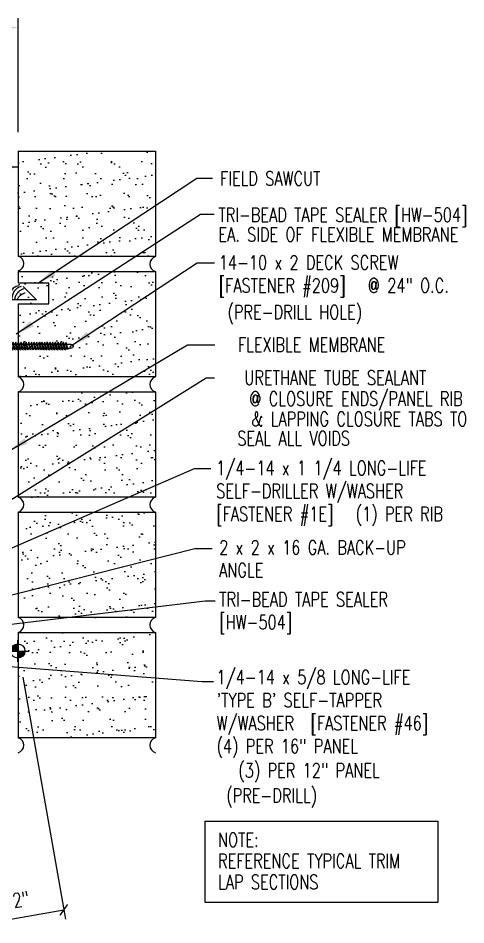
# Model space of a CAD drawing. Header units: inches. Extents: x 8.4 to 41.1, y 8.6 to 35.
# Drawn here: x 29.27 to 41.1, y 10.65 to 34.61 of the extents above; entities that cross this region are included whole.
import ezdxf
from ezdxf.enums import TextEntityAlignment as Align

# ---------------------------------------------------------------- set-up
doc = ezdxf.new("R2010")
doc.units = ezdxf.units.IN
doc.header["$MEASUREMENT"] = 0
doc.linetypes.add('CENTER2', pattern=[1.125, 0.75, -0.125, 0.125, -0.125])
for name, color, linetype in [('DIM', 2, 'Continuous'), ('FASTENER', 9, 'Continuous'), ('SEALANT', 253, 'CENTER2'), ('SECTION', 11, 'Continuous'), ('TEXT', 2, 'Continuous'), ('TRIM', 6, 'Continuous'), ('WALL', 9, 'Continuous')]:
    doc.layers.add(name, color=color, linetype=linetype)
doc.styles.add('ROMANS', font='ROMANS.SHX', dxfattribs={"width": 0.75})
doc.styles.add('TEXT', font='SIMPLEX', dxfattribs={"width": 0.75, "height": 6})
doc.styles.add('TEXT1', font='ROMANS.shx', dxfattribs={"width": 0.75, "height": 0.375})
doc.dimstyles.new('DETAIL$7', dxfattribs={"dimscale": 4, "dimtxt": 6, "dimasz": 0.125, "dimexe": 0.0625, "dimexo": 0.125, "dimgap": 0.0625, "dimtad": 1, "dimdec": 5, "dimzin": 3, "dimdsep": 46, "dimlunit": 4, "dimtxsty": 'TEXT', "dimblk": 'ARCHTICK', "dimcen": 0.0625, "dimclrd": 7, "dimclre": 7, "dimclrt": 2, "dimadec": 0, "dimazin": 0, "dimtfac": 0.666667, "dimtdec": 5, "dimtmove": 0, "dimatfit": 3, "dimfxl": 0, "dimfrac": 2, "dimtolj": 1, "dimtzin": 3, "dimarcsym": 0})

# ---------------------------------------------------------------- blocks, each defined once
blk = doc.blocks.new('df2')
at = {"layer": 'FASTENER'}
for p, q in [((-0.228, 0.073), (-0.178, 0.126)), ((-0.228, 0.073), (-0.228, 0.056)), ((-0.228, 0.056), (-0.204, 0.037)), ((0.228, 0.056), (-0.228, 0.056)), ((-0.204, 0.037), (0.204, 0.037)), ((-0.178, 0.126), (0.178, 0.126)), ((-0.107, 0.015), (-0.032, 0.037)), ((-0.08, 0), (-0.107, 0.015)), ((-0.08, 0), (0.05, 0.037)), ((-0.051, 0.037), (-0.051, 0.031)), ((-0.051, 0.008), (-0.051, -0.039)), ((0.051, 0.037), (0.051, -0.009)), ((0.228, 0.073), (0.178, 0.126)), ((0.228, 0.056), (0.204, 0.037)), ((0.228, 0.073), (0.228, 0.056)), ((-0.107, -0.055), (0.08, -0.001)), ((-0.08, -0.07), (-0.107, -0.055)), ((-0.107, -0.125), (0.08, -0.071)), ((-0.08, -0.14), (-0.107, -0.125)), ((-0.107, -0.195), (0.08, -0.141)), ((-0.08, -0.21), (-0.107, -0.195)), ((-0.107, -0.265), (0.08, -0.211)), ((-0.08, -0.07), (0.107, -0.017)), ((-0.08, -0.14), (0.107, -0.087)), ((-0.08, -0.21), (0.107, -0.157)), ((-0.08, -0.28), (0.107, -0.227)), ((-0.051, -0.062), (-0.051, -0.109)), ((-0.051, -0.132), (-0.051, -0.179)), ((-0.051, -0.202), (-0.051, -0.249)), ((0.051, -0.033), (0.051, -0.079)), ((0.051, -0.103), (0.051, -0.149)), ((0.051, -0.173), (0.051, -0.219)), ((0.107, -0.017), (0.08, -0.001)), ((0.107, -0.087), (0.08, -0.071)), ((0.107, -0.157), (0.08, -0.141)), ((0.107, -0.227), (0.08, -0.211)), ((-0.08, -0.28), (-0.107, -0.265)), ((-0.107, -0.335), (0.08, -0.281)), ((-0.08, -0.35), (-0.107, -0.335)), ((-0.107, -0.405), (0.08, -0.351)), ((-0.08, -0.42), (-0.107, -0.405)), ((-0.107, -0.475), (0.08, -0.421)), ((-0.08, -0.49), (-0.107, -0.475)), ((-0.08, -0.35), (0.107, -0.297)), ((-0.08, -0.42), (0.107, -0.367)), ((-0.08, -0.49), (0.107, -0.437)), ((-0.051, -0.272), (-0.051, -0.319)), ((-0.051, -0.342), (-0.051, -0.389)), ((-0.051, -0.412), (-0.051, -0.459)), ((0.051, -0.243), (0.051, -0.289)), ((0.051, -0.313), (0.051, -0.359)), ((0.051, -0.383), (0.051, -0.429)), ((0.051, -0.453), (0.051, -0.499)), ((0.107, -0.297), (0.08, -0.281)), ((0.107, -0.367), (0.08, -0.351)), ((0.107, -0.437), (0.08, -0.421)), ((-0.107, -0.545), (0.08, -0.491)), ((-0.08, -0.56), (-0.107, -0.545)), ((-0.107, -0.615), (0.08, -0.561)), ((-0.08, -0.63), (-0.107, -0.615)), ((-0.107, -0.685), (0.08, -0.631)), ((-0.08, -0.7), (-0.107, -0.685)), ((-0.107, -0.755), (0.08, -0.701)), ((-0.08, -0.56), (0.107, -0.507)), ((-0.08, -0.63), (0.107, -0.577)), ((-0.08, -0.7), (0.107, -0.647)), ((-0.08, -0.77), (0.107, -0.717)), ((-0.051, -0.482), (-0.051, -0.529)), ((-0.051, -0.552), (-0.051, -0.599)), ((-0.051, -0.622), (-0.051, -0.669)), ((-0.051, -0.692), (-0.051, -0.739)), ((0.051, -0.523), (0.051, -0.569)), ((0.051, -0.593), (0.051, -0.639)), ((0.051, -0.663), (0.051, -0.709)), ((0.107, -0.507), (0.08, -0.491)), ((0.107, -0.577), (0.08, -0.561)), ((0.107, -0.647), (0.08, -0.631)), ((0.107, -0.717), (0.08, -0.701)), ((-0.08, -0.77), (-0.107, -0.755)), ((-0.107, -0.825), (0.08, -0.771)), ((-0.08, -0.84), (-0.107, -0.825)), ((-0.107, -0.895), (0.08, -0.841)), ((-0.08, -0.91), (-0.107, -0.895)), ((-0.107, -0.965), (0.08, -0.911)), ((-0.08, -0.84), (0.107, -0.787)), ((-0.08, -0.91), (0.107, -0.857)), ((-0.08, -0.98), (0.107, -0.927)), ((-0.051, -0.762), (-0.051, -0.809)), ((-0.051, -0.832), (-0.051, -0.879)), ((-0.051, -0.902), (-0.051, -0.949)), ((0.051, -0.733), (0.051, -0.779)), ((0.051, -0.803), (0.051, -0.849)), ((0.051, -0.873), (0.051, -0.919)), ((0.051, -0.943), (0.051, -0.989)), ((0.107, -0.787), (0.08, -0.771)), ((0.107, -0.857), (0.08, -0.841)), ((0.107, -0.927), (0.08, -0.911)), ((-0.08, -0.98), (-0.107, -0.965)), ((-0.107, -1.035), (0.08, -0.981)), ((-0.08, -1.05), (-0.107, -1.035)), ((-0.107, -1.105), (0.08, -1.051)), ((-0.08, -1.12), (-0.107, -1.105)), ((-0.107, -1.175), (0.08, -1.121)), ((-0.08, -1.19), (-0.107, -1.175)), ((-0.107, -1.245), (0.08, -1.191)), ((-0.08, -1.05), (0.107, -0.997)), ((-0.08, -1.12), (0.107, -1.067)), ((-0.08, -1.19), (0.107, -1.137)), ((-0.051, -0.972), (-0.051, -1.019)), ((-0.051, -1.042), (-0.051, -1.089)), ((-0.051, -1.112), (-0.051, -1.158)), ((-0.051, -1.182), (-0.051, -1.228)), ((0.051, -1.013), (0.051, -1.059)), ((0.051, -1.083), (0.051, -1.129)), ((0.051, -1.153), (0.051, -1.199)), ((0.107, -0.997), (0.08, -0.981)), ((0.107, -1.067), (0.08, -1.051)), ((0.107, -1.137), (0.08, -1.121)), ((0.107, -1.207), (0.08, -1.191)), ((-0.08, -1.26), (-0.107, -1.245)), ((-0.107, -1.315), (0.08, -1.261)), ((-0.08, -1.33), (-0.107, -1.315)), ((-0.107, -1.384), (0.08, -1.331)), ((-0.08, -1.4), (-0.107, -1.384)), ((-0.107, -1.454), (0.08, -1.401)), ((-0.08, -1.26), (0.107, -1.207)), ((-0.08, -1.33), (0.107, -1.277)), ((-0.08, -1.4), (0.107, -1.347)), ((-0.08, -1.47), (0.107, -1.417)), ((-0.051, -1.252), (-0.051, -1.298)), ((-0.051, -1.322), (-0.051, -1.368)), ((-0.051, -1.392), (-0.051, -1.438)), ((0.051, -1.223), (0.051, -1.269)), ((0.051, -1.293), (0.051, -1.339)), ((0.051, -1.363), (0.051, -1.409)), ((0.051, -1.433), (0.051, -1.479)), ((0.107, -1.277), (0.08, -1.261)), ((0.107, -1.347), (0.08, -1.331)), ((0.107, -1.417), (0.08, -1.401)), ((-0.08, -1.47), (-0.107, -1.454)), ((-0.107, -1.524), (0.08, -1.471)), ((-0.08, -1.54), (-0.107, -1.524)), ((-0.107, -1.594), (0.08, -1.541)), ((-0.08, -1.61), (-0.107, -1.594)), ((-0.107, -1.664), (0.08, -1.611)), ((-0.08, -1.68), (-0.107, -1.664)), ((-0.08, -1.54), (0.107, -1.487)), ((-0.08, -1.61), (0.107, -1.557)), ((-0.08, -1.68), (0.107, -1.627)), ((-0.051, -1.462), (-0.051, -1.508)), ((-0.051, -1.532), (-0.051, -1.578)), ((-0.051, -1.602), (-0.051, -1.648)), ((-0.051, -1.672), (-0.051, -1.718)), ((0.051, -1.503), (0.051, -1.549)), ((0.051, -1.573), (0.051, -1.619)), ((0.051, -1.643), (0.051, -1.689)), ((0.107, -1.487), (0.08, -1.471)), ((0.107, -1.557), (0.08, -1.541)), ((0.107, -1.627), (0.08, -1.611)), ((-0.107, -1.734), (0.08, -1.681)), ((-0.08, -1.75), (-0.107, -1.734)), ((-0.095, -1.801), (0.068, -1.755)), ((-0.068, -1.816), (-0.095, -1.801)), ((-0.08, -1.75), (0.107, -1.697)), ((-0.068, -1.816), (0.095, -1.77)), ((-0.051, -1.742), (-0.051, -1.788)), ((-0.051, -1.812), (-0.051, -1.885)), ((-0.051, -1.885), (-0.03, -1.942)), ((0.001, -1.959), (0.007, -1.889)), ((0.051, -1.895), (0.034, -1.942)), ((0.051, -1.713), (0.051, -1.759)), ((0.051, -1.783), (0.051, -1.895)), ((0.095, -1.77), (0.068, -1.755)), ((0.107, -1.697), (0.08, -1.681)), ((0.002, -1.964), (-0.03, -1.942)), ((0.002, -1.964), (0.034, -1.942))]:
    blk.add_line(p, q, dxfattribs=at)
for centre, radius, start, end in [((-0.019, -1.912), 0.0352, 40.9671, 146.0356), ((0.022, -1.959), 0.0211, 55.4585, 194.8454)]:
    blk.add_arc(centre, radius, start, end, dxfattribs=at)
blk = doc.blocks.new('FD-F46')
at = {"layer": 'TEXT', "style": 'TEXT1', "width": 0.75}
for s, p in [('1/4-14 x 5/8 LONG-LIFE', (0.0047, -0.0408)), ("'TYPE B' SELF-TAPPER", (0.0047, -0.1926)), ('W/WASHER', (0.0047, -0.3444)), ('[FASTENER #46]', (0.6255, -0.3444))]:
    blk.add_text(s, height=0.09375, dxfattribs=at).set_placement(p)
blk.add_attdef('(QUANTITY)', (0.0047, -0.4962), '', height=0.0938, dxfattribs=at)
at = {"layer": 'TEXT', "style": 'TEXT1', "flags": 1}
for tag, p in [('Color', (0.0439, -0.665)), ('Calc', (0.0439, -0.665)), ('Opt1', (0.0439, -0.665)), ('Opt2', (0.0439, -0.665)), ('Opt3', (0.0439, -0.665)), ('Description', (0.0439, -0.665)), ('Multiple', (0.0439, -0.665)), ('Part', (0.0439, -0.665)), ('Spare1', (0.0439, -0.8525)), ('Spare2', (0.0439, -0.8525)), ('Spare3', (0.0439, -0.8525)), ('Spare4', (0.0439, -0.8525)), ('Spare5', (0.0439, -0.8525)), ('Spare6', (0.0439, -0.8525)), ('Spare7', (0.0439, -0.8525)), ('Spare8', (0.0439, -0.8525)), ('Spare9', (0.0439, -0.8525)), ('Spare10', (0.0439, -0.8525))]:
    blk.add_attdef(tag, p, '', height=0.0938, dxfattribs=at)
blk = doc.blocks.new('FD-f209')
at = {"layer": 'TEXT', "style": 'TEXT1', "width": 0.75}
for s, p in [('14-10 x 2 DECK SCREW', (0.0047, -0.0408)), ('[FASTENER #209]', (0.0047, -0.1926))]:
    blk.add_text(s, height=0.09375, dxfattribs=at).set_placement(p)
blk.add_attdef('(QUANTITY)', (0.9884, -0.1926), '', height=0.0938, dxfattribs=at)
at = {"layer": 'TEXT', "style": 'TEXT1', "flags": 1}
for tag, p in [('Color', (0.0241, -0.4137)), ('Calc', (0.0241, -0.4137)), ('OPT1', (0.0241, -0.4137)), ('Opt2', (0.0241, -0.4137)), ('Opt3', (0.0241, -0.4137)), ('Description', (0.0241, -0.4137)), ('Multiple', (0.0241, -0.4137)), ('Part', (0.0241, -0.4137)), ('Spare1', (0.0241, -0.6012)), ('Spare2', (0.0241, -0.6012)), ('Spare3', (0.0241, -0.6012)), ('Spare4', (0.0241, -0.6012)), ('Spare5', (0.0241, -0.6012)), ('Spare6', (0.0241, -0.6012)), ('Spare7', (0.0241, -0.6012)), ('Spare8', (0.0241, -0.6012)), ('Spare9', (0.0241, -0.6012)), ('Spare10', (0.0241, -0.6012))]:
    blk.add_attdef(tag, p, '', height=0.0938, dxfattribs=at)
blk = doc.blocks.new('dsc-HW-504')
at = {"layer": 'TEXT', "style": 'TEXT1', "width": 0.75}
for s, p in [('TRI-BEAD TAPE SEALER', (0, 0)), ('[HW-504]', (0, -0.6))]:
    blk.add_text(s, height=0.375, dxfattribs=at).set_placement(p)
at = {"layer": 'TEXT', "style": 'TEXT1', "flags": 1}
for tag, p in [('COLOR', (0, -1.2)), ('CALC', (0, -1.2)), ('OPT1', (0, -1.2)), ('OPT2', (0, -1.2)), ('OPT3', (0, -1.2)), ('GAGE', (0, -1.2)), ('SHPLN', (0, -1.2)), ('PART', (0, -1.2)), ('DESCRIPTION', (0, -1.2)), ('MULTIPLE', (0, -1.2)), ('SPARE1', (0, -1.8)), ('SPARE2', (0, -1.8)), ('SPARE3', (0, -1.8)), ('SPARE4', (0, -1.8)), ('SPARE5', (0, -1.8)), ('SPARE6', (0, -1.8)), ('SPARE7', (0, -1.8)), ('SPARE8', (0, -1.8)), ('SPARE9', (0, -1.8)), ('SPARE10', (0, -1.8))]:
    blk.add_attdef(tag, p, '', height=0.375, dxfattribs=at)
blk = doc.blocks.new('A$C30686E82')
for p, q in [((-2.715, 0.761), (3.437, 0.761)), ((-2.715, 0.761), (-2.715, -1.379)), ((3.437, 0.761), (3.437, -1.379)), ((-2.715, -1.379), (3.437, -1.379))]:
    blk.add_line(p, q)
at = {"layer": 'TEXT', "style": 'TEXT1', "width": 0.75}
for s, p in [('NOTE:', (-2.368, 0.081)), ('REFERENCE TYPICAL TRIM', (-2.368, -0.477)), ('LAP SECTIONS', (-2.368, -1.035))]:
    blk.add_text(s, height=0.375, dxfattribs=at).set_placement(p)
blk = doc.blocks.new('_ArchTick')
at = {"color": 0, "linetype": 'ByBlock', "const_width": 0.15}
blk.add_lwpolyline([(-0.5, -0.5), (0.5, 0.5)], dxfattribs=at)
blk = doc.blocks.new('wp')
at = {"layer": 'SECTION'}
for p, q in [((0, -0.0958), (0, 0.0958)), ((-0.0958, 0), (0.0958, 0))]:
    blk.add_line(p, q, dxfattribs=at)
at = {"layer": 'SECTION', "const_width": 0.0625}
for points in [[(0, 0.0312, 0.414214), (-0.0312, 0, 1)], [(0, -0.0312, 0.414214), (0.0312, 0, 1)]]:
    blk.add_lwpolyline(points, format="xyb", dxfattribs=at)
at = {"layer": 'SECTION'}
blk.add_circle((0, 0), 0.0625, dxfattribs=at)
blk = doc.blocks.new('FD-F1E')
at = {"layer": 'TEXT', "style": 'TEXT1', "width": 0.75}
for s, p in [('1/4-14 x 1 1/4 LONG-LIFE', (0.0047, -0.0408)), ('SELF-DRILLER W/WASHER', (0.0047, -0.1926)), ('[FASTENER #1E]', (0.0047, -0.3444))]:
    blk.add_text(s, height=0.09375, dxfattribs=at).set_placement(p)
blk.add_attdef('(QUANTITY)', (0.9263, -0.3444), '', height=0.0938, dxfattribs=at)

msp = doc.modelspace()

# ---------------------------------------------------------------- hatches: boundary and pattern name
at = {"layer": 'WALL'}
h = msp.add_hatch(dxfattribs=at)
h.set_pattern_fill('AR-SAND', color=256, scale=0.3125, style=0)
h.set_pattern_definition([(37.5, (-0.0193, -2.18003), (-0.0196854, 0.6021324), [0, -0.475, 0, -0.53125, 0, -0.5078125]), (7.5, (-0.0193, -2.18), (0.553055, 0.88192), [0, -0.25625, 0, -0.428125, 0, -0.1640625]), (327.5, (-0.40366, -2.18003), (0.9731693, 0.0017685), [0, -0.15625, 0, -0.5625, 0, -0.734375]), (317.5, (-0.4037, -2.18), (0.939415, 0.274274), [0, -0.078125, 0, -0.36875, 0, -0.421875])])
h.paths.add_polyline_path([(32.89434, 31.09622), (29.26934, 31.09622), (29.26934, 28.31023), (32.89434, 28.31023)])
h.paths.add_polyline_path([(32.89434, 27.91606), (29.26934, 27.91606), (29.26934, 25.13007), (32.89434, 25.13007)])
h.paths.add_polyline_path([(32.89434, 24.7359), (29.26934, 24.7359), (29.26934, 21.94991), (32.89434, 21.94991)])
h.paths.add_polyline_path([(32.89434, 21.55574), (29.26934, 21.55574), (29.26934, 18.76975), (32.89434, 18.76975)])
h.paths.add_polyline_path([(32.89434, 18.37558), (29.26934, 18.37558), (29.26934, 15.58958), (32.89434, 15.58958)])

# ---------------------------------------------------------------- linework, layer by layer
at = {"layer": 'DIM', "color": 7}
for p, q in [((29.26934, 31.59622), (29.26934, 34.61313)), ((29.3881, 17.19078), (30.51589, 10.79474)), ((28.23189, 10.64587), (30.47248, 11.04094))]:
    msp.add_line(p, q, dxfattribs=at)
msp.add_solid([(28.89434, 34.42563), (28.89434, 34.30063), (29.26934, 34.36313)], dxfattribs=at)
at = {"layer": 'SEALANT'}
for centre, end in [((29.35752, 27.21501), 185.669631), ((29.43678, 27.19388), 182.690492), ((29.50548, 27.13049), 171.897462), ((29.53718, 27.01956), 151.982244)]:
    msp.add_arc(centre, 0.33737, 105.00711, end, dxfattribs=at)
at = {"layer": 'TRIM'}
msp.add_lwpolyline([(29.40106, 27.52029), (29.75462, 27.16673), (28.5865, 27.16673), (28.5865, 24.69798, 1), (28.649, 24.69798), (28.649, 25.13103)], format="xyb", dxfattribs=at)
at = {"layer": 'WALL'}
for p, q in [((29.26934, 31.09622), (32.89434, 31.09622)), ((29.26934, 31.09622), (29.26934, 28.31023)), ((32.89434, 31.09622), (32.89434, 28.31023)), ((32.89434, 28.31023), (29.26934, 28.31023)), ((29.26934, 27.91606), (32.89434, 27.91606)), ((29.26934, 27.91606), (29.26934, 27.60524)), ((32.89434, 27.91606), (32.89434, 25.13007)), ((30.07581, 27.60524), (29.26934, 27.60524)), ((30.07581, 27.06527), (30.07581, 27.60524)), ((29.26934, 27.06527), (30.07581, 27.06527)), ((29.26934, 27.06527), (29.26934, 25.13007)), ((32.89434, 25.13007), (29.26934, 25.13007)), ((29.26934, 24.7359), (32.89434, 24.7359)), ((29.26934, 24.7359), (29.26934, 21.94991)), ((32.89434, 24.7359), (32.89434, 21.94991)), ((32.89434, 21.94991), (29.26934, 21.94991)), ((29.26934, 21.55574), (32.89434, 21.55574)), ((29.26934, 21.55574), (29.26934, 18.76975)), ((32.89434, 21.55574), (32.89434, 18.76975)), ((32.89434, 18.76975), (29.26934, 18.76975)), ((29.26934, 18.37558), (32.89434, 18.37558)), ((29.26934, 18.37558), (29.26934, 15.58958)), ((32.89434, 18.37558), (32.89434, 15.58958)), ((32.89434, 15.58958), (29.26934, 15.58958))]:
    msp.add_line(p, q, dxfattribs=at)
for centre, start, end in [((29.21258, 28.1271), 286.066511, 73.933489), ((32.9511, 28.11315), 106.066511, 253.933489), ((29.21258, 24.93298), 286.066511, 73.933489), ((32.9511, 24.93298), 106.066511, 253.933489), ((29.21258, 21.75282), 286.066511, 73.933489), ((32.9511, 21.75282), 106.066511, 253.933489), ((29.21258, 18.57266), 286.066511, 73.933489), ((32.9511, 18.57266), 106.066511, 253.933489), ((29.21258, 15.3925), 286.066511, 73.933489), ((32.9511, 15.3925), 106.066511, 253.933489)]:
    msp.add_arc(centre, 0.2051, start, end, dxfattribs=at)

# ---------------------------------------------------------------- block references
msp.add_blockref('A$C30686E82', (36.91844, 12.62587))
at = {"layer": 'DIM', "color": 7, "xscale": 0.2499999999999999, "yscale": 0.25, "zscale": 0.25, "rotation": 10.00000000000004}
msp.add_blockref('_ArchTick', (30.47248, 11.04094), dxfattribs=at)
at = {"layer": 'FASTENER', "rotation": 90}
msp.add_blockref('df2', (28.76626, 25.94093), dxfattribs=at)
at = {"layer": 'TEXT', "xscale": 4, "yscale": 4, "zscale": 4}
for name, p, values in [('FD-f209', (34.55016, 28.13078), {'(QUANTITY)': '@ 24" O.C.'}), ('FD-F1E', (34.48322, 22.698), {'(QUANTITY)': '(1) PER RIB'}), ('FD-F46', (34.49124, 17.16763), {'(QUANTITY)': '(4) PER 16" PANEL'})]:
    msp.add_blockref(name, p, dxfattribs=at).add_auto_attribs(values)
at = {"layer": 'TEXT'}
msp.add_blockref('dsc-HW-504', (34.58023, 19.06093), dxfattribs=at)
at = {"layer": 'TEXT', "xscale": 3, "yscale": 3, "zscale": 3}
msp.add_blockref('wp', (29.25922, 17.88476), dxfattribs=at)

# ---------------------------------------------------------------- texts
at = {"layer": 'DIM', "color": 2, "insert": (29.34108, 11.32196), "char_height": 0.375, "attachment_point": 5, "rotation": 10, "style": 'TEXT1'}
msp.add_mtext('\\A1;2"', dxfattribs=at)
at = {"layer": 'TEXT', "style": 'TEXT1', "width": 0.75}
for s, p in [('FIELD SAWCUT', (34.6041, 30.18628)), ('TRI-BEAD TAPE SEALER [HW-504]', (34.55989, 29.22471)), ('EA. SIDE OF FLEXIBLE MEMBRANE', (34.55989, 28.70485)), ('2 x 2 x 16 GA. BACK-UP', (34.58023, 20.43414)), ('ANGLE', (34.58023, 19.83414))]:
    msp.add_text(s, height=0.375, dxfattribs=at).set_placement(p)
at = {"layer": 'TEXT', "style": 'ROMANS', "width": 0.75}
msp.add_text('(PRE-DRILL HOLE)', height=0.375, dxfattribs=at).set_placement((36.57766, 26.83971), align=Align.MIDDLE_CENTER)
at = {"layer": 'TEXT', "style": 'TEXT1', "width": 0.75}
for s, p in [('FLEXIBLE MEMBRANE', (38.96901, 25.79272)), ('URETHANE TUBE SEALANT', (40.05268, 24.92118)), ('@ CLOSURE ENDS/PANEL RIB', (41.01394, 24.36497)), ('& LAPPING CLOSURE TABS TO', (41.13575, 23.83064)), ('SEAL ALL VOIDS', (38.03761, 23.3188)), ('(3) PER 12" PANEL', (38.823, 14.54254)), ('(PRE-DRILL)', (37.16543, 13.8765))]:
    msp.add_text(s, height=0.375, dxfattribs=at).set_placement(p, align=Align.RIGHT)

# ---------------------------------------------------------------- leaders
for points in [[(29.26934, 30.67075), (27.51179, 30.67075), (26.37218, 30.67075)], [(29.78552, 27.60524), (33.98736, 30.38054), (34.40754, 30.38054)], [(29.2165, 26.2644), (34.08649, 29.42873), (34.44663, 29.42873)], [(30.70792, 25.97533), (33.9986, 28.14739), (34.45654, 28.14739)], [(29.04444, 23.18386), (33.74045, 25.9817), (34.46412, 25.9817)], [(25.48613, 19.63788), (34.23309, 25.10728), (34.45946, 25.10728)], [(25.27695, 18.94673), (33.92448, 22.70837), (34.35665, 22.70837)], [(26.97843, 18.83441), (33.93477, 20.58996), (34.39781, 20.58996)], [(25.82338, 18.19923), (34.21329, 19.21005), (34.47053, 19.21005)], [(25.55766, 17.74759), (34.12037, 17.08033), (34.42906, 17.08033)]]:
    msp.add_leader(points, dimstyle='DETAIL$7')

doc.saveas('drawing.dxf')
